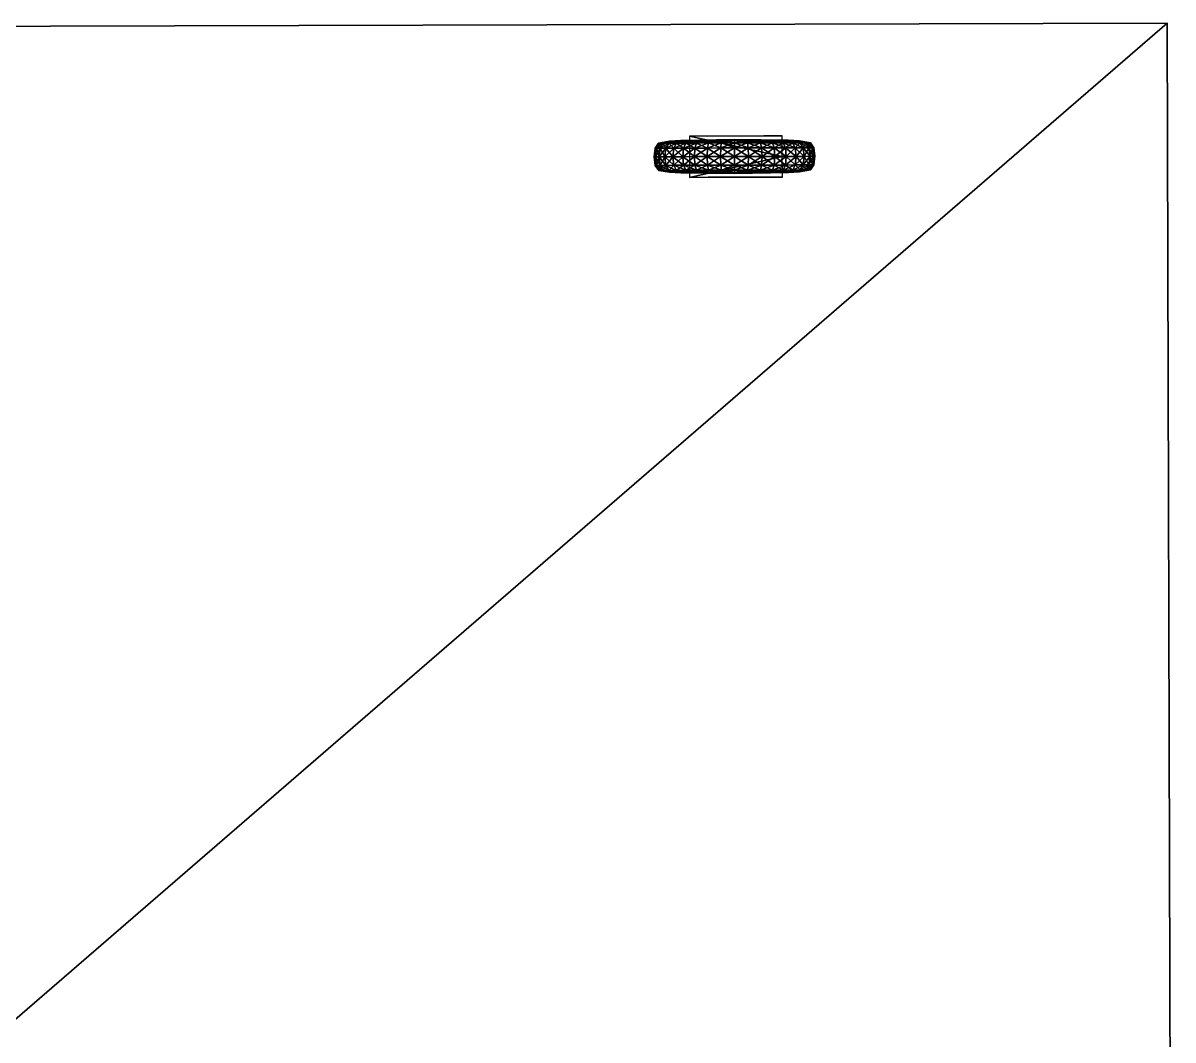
# Model space of a CAD drawing. Extents: x -38 to 62, y -5 to 40.
# Drawn here: x 37.26 to 61.65, y 18.48 to 40.05 of the extents above; entities that cross this region are included whole.
import ezdxf

# ---------------------------------------------------------------- set-up
doc = ezdxf.new("R2010")
doc.units = 0
doc.layers.get('0').update_dxf_attribs({"color": 16, "linetype": 'CONTINUOUS'})

msp = doc.modelspace()

# ---------------------------------------------------------------- meshes
at = {"color": 233}
mesh = msp.add_polyface(dxfattribs=at)
corners = [(50.852, 0.365, 1.16), (50.978, 0.365, 0.891), (50.999, 0.183, 0.903), (50.875, 0.182, 1.168), (50.874, 0.548, 1.168), (50.998, 0.548, 0.903), (50.776, 0.365, 1.447), (50.8, 0.182, 1.451), (50.75, 0.365, 1.743), (50.774, 0.182, 1.743), (50.773, 0.548, 1.743), (50.799, 0.548, 1.451), (50.776, 0.365, 2.039), (50.8, 0.182, 2.035), (50.852, 0.365, 2.326), (50.875, 0.182, 2.318), (50.874, 0.548, 2.318), (50.799, 0.548, 2.035), (50.978, 0.365, 2.595), (50.999, 0.183, 2.583), (51.148, 0.366, 2.838), (51.166, 0.549, 2.823), (50.998, 0.548, 2.583), (50.943, 0.076, 2.293), (51.062, 0.076, 2.547), (51.161, 0.039, 2.214), (50.871, 0.076, 2.022), (50.846, 0.076, 1.743), (51.078, 0.039, 1.743), (51.314, 0.026, 1.944), (50.871, 0.076, 1.464), (50.943, 0.076, 1.193), (51.161, 0.039, 1.272), (51.314, 0.026, 1.542), (51.062, 0.076, 0.939), (50.942, 0.655, 1.193), (51.06, 0.655, 0.939), (51.159, 0.693, 1.272), (50.869, 0.654, 1.464), (50.845, 0.654, 1.743), (51.076, 0.693, 1.743), (51.312, 0.707, 1.542), (50.869, 0.654, 2.022), (50.942, 0.655, 2.293), (51.159, 0.693, 2.214), (51.312, 0.707, 1.944), (51.06, 0.655, 2.547), (61.529, 40.049, 4.408), (61.649, -2.95, 4.408), (11.65, -3.09, 4.408), (11.53, 39.91, 4.408), (11.53, 39.91, 6.144), (11.65, -3.09, 6.144), (61.649, -2.95, 6.144)]
mesh.append_faces([[corners[k] for k in face] for face in [(0, 1, 2, 0), (2, 3, 0, 2), (1, 0, 4, 1), (4, 5, 1, 4), (6, 0, 3, 6), (3, 7, 6, 3), (8, 6, 7, 8), (7, 9, 8, 7), (6, 8, 10, 6), (10, 11, 6, 10), (0, 6, 11, 0), (11, 4, 0, 11), (12, 8, 9, 12), (9, 13, 12, 9), (14, 12, 13, 14), (13, 15, 14, 13), (12, 14, 16, 12), (16, 17, 12, 16), (8, 12, 17, 8), (17, 10, 8, 17), (18, 14, 15, 18), (15, 19, 18, 15), (18, 20, 21, 18), (14, 18, 22, 14), (22, 16, 14, 22), (23, 24, 19, 23), (19, 15, 23, 19), (24, 23, 25, 24), (26, 23, 15, 26), (15, 13, 26, 15), (27, 26, 13, 27), (13, 9, 27, 13), (26, 27, 28, 26), (23, 26, 29, 23), (30, 27, 9, 30), (9, 7, 30, 9), (31, 30, 7, 31), (7, 3, 31, 7), (30, 31, 32, 30), (27, 30, 33, 27), (34, 31, 3, 34), (3, 2, 34, 3), (35, 36, 5, 35), (5, 4, 35, 5), (36, 35, 37, 36), (38, 35, 4, 38), (4, 11, 38, 4), (39, 38, 11, 39), (11, 10, 39, 11), (38, 39, 40, 38), (35, 38, 41, 35), (42, 39, 10, 42), (10, 17, 42, 10), (43, 42, 17, 43), (17, 16, 43, 17), (42, 43, 44, 42), (39, 42, 45, 39), (46, 43, 16, 46), (16, 22, 46, 16), (47, 48, 49, 47), (49, 50, 47, 49), (51, 52, 53, 51), (48, 53, 52, 48), (52, 49, 48, 52)]], dxfattribs={"vtx2": -1, "vtx3": -1, "color": 233})
mesh = msp.add_polyface(dxfattribs=at)
corners = [(50.875, 37.213, 0.891), (51.045, 37.213, 0.648), (51.064, 37.031, 0.663), (50.75, 37.213, 1.16), (50.896, 37.03, 0.903), (50.773, 37.03, 1.168), (50.772, 37.395, 1.168), (50.895, 37.396, 0.903), (50.673, 37.212, 1.447), (50.697, 37.03, 1.451), (50.647, 37.212, 1.743), (50.671, 37.03, 1.743), (50.67, 37.395, 1.743), (50.696, 37.395, 1.451), (50.673, 37.212, 2.039), (50.697, 37.03, 2.035), (50.75, 37.213, 2.326), (50.773, 37.03, 2.318), (50.772, 37.395, 2.318), (50.696, 37.395, 2.035), (50.875, 37.213, 2.595), (50.896, 37.03, 2.583), (51.045, 37.213, 2.838), (51.063, 37.396, 2.823), (50.895, 37.396, 2.583), (50.84, 36.924, 2.293), (50.959, 36.924, 2.547), (51.058, 36.886, 2.214), (50.768, 36.923, 2.022), (50.743, 36.923, 1.743), (50.975, 36.886, 1.743), (51.211, 36.873, 1.944), (50.768, 36.923, 1.464), (50.84, 36.924, 1.193), (51.058, 36.886, 1.272), (51.211, 36.873, 1.542), (50.959, 36.924, 0.939), (50.839, 37.502, 1.193), (50.957, 37.502, 0.939), (51.056, 37.541, 1.272), (50.766, 37.502, 1.464), (50.742, 37.502, 1.743), (50.973, 37.54, 1.743), (51.209, 37.554, 1.542), (50.766, 37.502, 2.022), (50.839, 37.502, 2.293), (51.056, 37.541, 2.214), (51.209, 37.554, 1.944), (50.957, 37.502, 2.547), (11.53, 39.91, 4.408), (11.53, 39.91, 6.144), (61.529, 40.049, 6.144), (61.529, 40.049, 4.408), (61.649, -2.95, 6.144)]
mesh.append_faces([[corners[k] for k in face] for face in [(0, 1, 2, 0), (3, 0, 4, 3), (4, 5, 3, 4), (0, 3, 6, 0), (6, 7, 0, 6), (1, 0, 7, 1), (8, 3, 5, 8), (5, 9, 8, 5), (10, 8, 9, 10), (9, 11, 10, 9), (8, 10, 12, 8), (12, 13, 8, 12), (3, 8, 13, 3), (13, 6, 3, 13), (14, 10, 11, 14), (11, 15, 14, 11), (16, 14, 15, 16), (15, 17, 16, 15), (14, 16, 18, 14), (18, 19, 14, 18), (10, 14, 19, 10), (19, 12, 10, 19), (20, 16, 17, 20), (17, 21, 20, 17), (20, 22, 23, 20), (16, 20, 24, 16), (24, 18, 16, 24), (25, 26, 21, 25), (21, 17, 25, 21), (26, 25, 27, 26), (28, 25, 17, 28), (17, 15, 28, 17), (29, 28, 15, 29), (15, 11, 29, 15), (28, 29, 30, 28), (25, 28, 31, 25), (32, 29, 11, 32), (11, 9, 32, 11), (33, 32, 9, 33), (9, 5, 33, 9), (32, 33, 34, 32), (29, 32, 35, 29), (36, 33, 5, 36), (5, 4, 36, 5), (37, 38, 7, 37), (7, 6, 37, 7), (38, 37, 39, 38), (40, 37, 6, 40), (6, 13, 40, 6), (41, 40, 13, 41), (13, 12, 41, 13), (40, 41, 42, 40), (37, 40, 43, 37), (44, 41, 12, 44), (12, 19, 44, 12), (45, 44, 19, 45), (19, 18, 45, 19), (44, 45, 46, 44), (41, 44, 47, 41), (48, 45, 18, 48), (18, 24, 48, 18), (49, 50, 51, 49), (51, 52, 49, 51), (53, 51, 50, 53)]], dxfattribs={"vtx2": -1, "vtx3": -1, "color": 233})
mesh = msp.add_polyface(dxfattribs=at)
corners = [(52.352, 36.86, 1.743), (53.493, 36.88, 1.944), (53.646, 36.894, 2.214), (53.355, 36.879, 2.322), (53.096, 36.879, 2.63), (53.407, 36.893, 2.628), (53.04, 36.892, 2.935), (52.748, 36.878, 2.831), (52.352, 36.877, 2.901), (52.591, 36.891, 3.099), (52.748, 36.878, 0.655), (52.352, 36.877, 0.585), (52.591, 36.891, 0.387), (53.04, 36.892, 0.551), (53.096, 36.879, 0.856), (53.355, 36.879, 1.164), (53.407, 36.893, 0.858), (53.646, 36.894, 1.272), (53.493, 36.88, 1.542), (53.729, 36.894, 1.743), (53.936, 36.932, 1.464), (53.96, 36.932, 1.743), (53.863, 36.932, 1.193), (53.936, 36.932, 2.022), (53.863, 36.932, 2.293), (53.744, 36.932, 2.547), (53.584, 36.931, 2.777), (53.385, 36.931, 2.975), (53.156, 36.93, 3.136), (52.631, 36.929, 3.327), (52.902, 36.929, 3.254), (52.926, 37.036, 3.322), (52.352, 36.928, 3.351), (52.643, 37.035, 3.398), (52.631, 36.929, 0.159), (52.352, 36.928, 0.135), (52.351, 37.034, 0.063), (52.902, 36.929, 0.232), (52.643, 37.035, 0.088), (53.156, 36.93, 0.35), (52.926, 37.036, 0.164), (53.385, 36.931, 0.511), (53.584, 36.931, 0.709), (53.744, 36.932, 0.939), (51.79, 36.777, 2.001), (52.972, 36.781, 2.001), (53.365, 36.782, 4.299), (51.397, 36.776, 4.299), (53.363, 37.219, 4.299), (61.649, -2.95, 4.408), (61.529, 40.049, 4.408), (61.529, 40.049, 6.144), (61.649, -2.95, 6.144)]
mesh.append_faces([[corners[k] for k in face] for face in [(0, 1, 2, 0), (2, 3, 0, 2), (4, 0, 3, 4), (3, 5, 4, 3), (0, 4, 6, 0), (6, 7, 0, 6), (8, 0, 7, 8), (7, 9, 8, 7), (10, 0, 11, 10), (11, 12, 10, 11), (0, 10, 13, 0), (13, 14, 0, 13), (15, 0, 14, 15), (14, 16, 15, 14), (0, 15, 17, 0), (17, 18, 0, 17), (1, 0, 18, 1), (18, 19, 1, 18), (20, 21, 19, 20), (19, 18, 20, 19), (22, 20, 18, 22), (18, 17, 22, 18), (23, 24, 2, 23), (2, 1, 23, 2), (21, 23, 1, 21), (1, 19, 21, 1), (25, 26, 5, 25), (5, 3, 25, 5), (24, 25, 3, 24), (3, 2, 24, 3), (27, 28, 6, 27), (6, 4, 27, 6), (26, 27, 4, 26), (4, 5, 26, 4), (29, 30, 31, 29), (30, 29, 9, 30), (9, 7, 30, 9), (28, 30, 7, 28), (7, 6, 28, 7), (32, 29, 33, 32), (29, 32, 8, 29), (8, 9, 29, 8), (34, 35, 36, 34), (35, 34, 12, 35), (12, 11, 35, 12), (37, 34, 38, 37), (39, 37, 40, 39), (37, 39, 13, 37), (13, 10, 37, 13), (34, 37, 10, 34), (10, 12, 34, 10), (41, 42, 16, 41), (16, 14, 41, 16), (39, 41, 14, 39), (14, 13, 39, 14), (43, 22, 17, 43), (17, 15, 43, 17), (42, 43, 15, 42), (15, 16, 42, 15), (44, 45, 46, 44), (46, 47, 44, 46), (47, 46, 48, 47), (49, 50, 51, 49), (51, 52, 49, 51)]], dxfattribs={"vtx2": -1, "vtx3": -1, "color": 233})
mesh = msp.add_polyface(dxfattribs=at)
corners = [(51.499, 37.215, 0.267), (51.768, 37.215, 0.142), (51.777, 37.033, 0.164), (51.511, 37.032, 0.288), (51.51, 37.397, 0.288), (51.776, 37.398, 0.164), (51.272, 37.031, 0.456), (51.256, 37.214, 0.438), (51.27, 37.397, 0.456), (51.272, 37.031, 3.03), (51.511, 37.032, 3.198), (51.499, 37.215, 3.219), (51.51, 37.397, 3.198), (51.27, 37.397, 3.03), (51.256, 37.214, 3.048), (51.768, 37.215, 3.344), (51.777, 37.033, 3.322), (51.776, 37.398, 3.322), (51.956, 36.875, 2.831), (51.663, 36.888, 2.935), (51.607, 36.875, 2.63), (51.297, 36.887, 2.628), (51.349, 36.874, 2.322), (52.352, 36.86, 1.743), (51.211, 36.873, 1.944), (50.975, 36.886, 1.743), (51.349, 36.874, 1.164), (51.211, 36.873, 1.542), (51.297, 36.887, 0.858), (51.607, 36.875, 0.856), (51.663, 36.888, 0.551), (51.956, 36.875, 0.655), (51.662, 37.542, 0.551), (51.605, 37.556, 0.856), (52.35, 37.575, 1.743), (51.347, 37.555, 1.164), (51.295, 37.541, 0.858), (51.056, 37.541, 1.272), (51.209, 37.554, 1.542), (51.209, 37.554, 1.944), (51.056, 37.541, 2.214), (51.347, 37.555, 2.322), (51.605, 37.556, 2.63), (51.295, 37.541, 2.628), (51.548, 36.926, 3.136), (51.802, 36.926, 3.254), (51.318, 36.925, 2.975), (51.548, 36.926, 0.35), (51.318, 36.925, 0.511), (51.12, 36.924, 0.709), (51.802, 36.926, 0.232), (51.546, 37.504, 0.35), (51.8, 37.505, 0.232), (51.954, 37.556, 0.655), (51.316, 37.503, 0.511), (51.546, 37.504, 3.136), (51.316, 37.503, 2.975), (51.662, 37.542, 2.935), (51.118, 37.503, 2.777), (51.8, 37.505, 3.254), (51.954, 37.556, 2.831)]
mesh.append_faces([[corners[k] for k in face] for face in [(0, 1, 2, 0), (2, 3, 0, 2), (1, 0, 4, 1), (4, 5, 1, 4), (3, 6, 7, 3), (8, 4, 0, 8), (9, 10, 11, 9), (12, 13, 14, 12), (15, 11, 10, 15), (10, 16, 15, 10), (11, 15, 17, 11), (17, 12, 11, 17), (18, 19, 20, 18), (21, 22, 23, 21), (24, 23, 22, 24), (23, 24, 25, 23), (26, 23, 27, 26), (23, 26, 28, 23), (28, 29, 23, 28), (29, 30, 31, 29), (32, 33, 34, 32), (35, 34, 33, 35), (33, 36, 35, 33), (34, 35, 37, 34), (37, 38, 34, 37), (39, 34, 38, 39), (34, 39, 40, 34), (40, 41, 34, 40), (42, 34, 41, 42), (41, 43, 42, 41), (44, 45, 16, 44), (16, 10, 44, 16), (45, 44, 19, 45), (19, 18, 45, 19), (46, 44, 10, 46), (10, 9, 46, 10), (44, 46, 20, 44), (20, 19, 44, 20), (47, 48, 6, 47), (6, 3, 47, 6), (48, 47, 30, 48), (30, 29, 48, 30), (29, 28, 49, 29), (50, 47, 3, 50), (3, 2, 50, 3), (47, 50, 31, 47), (31, 30, 47, 31), (51, 52, 5, 51), (5, 4, 51, 5), (52, 51, 32, 52), (32, 53, 52, 32), (54, 51, 4, 54), (4, 8, 54, 4), (51, 54, 33, 51), (33, 32, 51, 33), (55, 56, 13, 55), (13, 12, 55, 13), (56, 55, 57, 56), (57, 42, 56, 57), (42, 43, 58, 42), (59, 55, 12, 59), (12, 17, 59, 12), (55, 59, 60, 55), (60, 57, 55, 60)]], dxfattribs={"vtx2": -1, "vtx3": -1, "color": 233})
mesh = msp.add_polyface(dxfattribs=at)
corners = [(52.351, 37.217, 0.039), (52.055, 37.216, 0.065), (52.059, 37.399, 0.088), (52.35, 37.4, 0.063), (51.768, 37.215, 0.142), (51.776, 37.398, 0.164), (51.768, 37.215, 3.344), (52.055, 37.216, 3.421), (52.059, 37.399, 3.398), (51.776, 37.398, 3.322), (52.351, 37.217, 3.447), (52.35, 37.4, 3.423), (51.954, 37.556, 0.655), (52.35, 37.575, 1.743), (52.35, 37.558, 0.585), (52.111, 37.544, 0.387), (51.662, 37.542, 0.551), (51.605, 37.556, 2.63), (51.662, 37.542, 2.935), (51.954, 37.556, 2.831), (52.35, 37.558, 2.901), (52.111, 37.544, 3.099), (52.071, 37.506, 0.159), (52.35, 37.506, 0.135), (51.8, 37.505, 0.232), (52.071, 37.506, 3.327), (51.8, 37.505, 3.254), (52.35, 37.506, 3.351), (51.787, 37.652, 2.001), (51.395, 37.651, 4.299), (53.362, 37.657, 4.299), (51.396, 37.214, 4.299), (53.363, 37.219, 4.299)]
mesh.append_faces([[corners[k] for k in face] for face in [(0, 1, 2, 0), (2, 3, 0, 2), (1, 4, 5, 1), (5, 2, 1, 5), (6, 7, 8, 6), (8, 9, 6, 8), (7, 10, 11, 7), (11, 8, 7, 11), (12, 13, 14, 12), (14, 15, 12, 14), (13, 12, 16, 13), (13, 17, 18, 13), (18, 19, 13, 18), (20, 13, 19, 20), (19, 21, 20, 19), (22, 23, 3, 22), (3, 2, 22, 3), (23, 22, 15, 23), (15, 14, 23, 15), (24, 22, 2, 24), (2, 5, 24, 2), (22, 24, 12, 22), (12, 15, 22, 12), (25, 26, 9, 25), (9, 8, 25, 9), (26, 25, 21, 26), (21, 19, 26, 21), (27, 25, 8, 27), (8, 11, 27, 8), (25, 27, 20, 25), (20, 21, 25, 20), (28, 29, 30, 28), (29, 31, 32, 29)]], dxfattribs={"vtx2": -1, "vtx3": -1, "color": 233})
mesh = msp.add_polyface(dxfattribs=at)
corners = [(53.191, 37.402, 0.288), (53.43, 37.403, 0.456), (53.446, 37.22, 0.438), (53.203, 37.219, 0.267), (52.934, 37.219, 0.142), (52.925, 37.401, 0.164), (52.934, 37.219, 3.344), (53.203, 37.219, 3.219), (53.191, 37.402, 3.198), (52.925, 37.401, 3.322), (53.446, 37.22, 3.048), (53.43, 37.403, 3.03), (52.35, 37.575, 1.743), (53.491, 37.561, 1.944), (53.727, 37.548, 1.743), (53.353, 37.56, 1.164), (53.491, 37.561, 1.542), (53.405, 37.547, 0.858), (53.094, 37.56, 0.856), (53.038, 37.546, 0.551), (52.746, 37.559, 0.655), (52.746, 37.559, 2.831), (53.038, 37.546, 2.935), (53.094, 37.56, 2.63), (53.405, 37.547, 2.628), (53.353, 37.56, 2.322), (53.154, 37.509, 0.35), (53.384, 37.509, 0.511), (53.582, 37.51, 0.709), (52.9, 37.508, 0.232), (53.154, 37.509, 3.136), (52.9, 37.508, 3.254), (53.384, 37.509, 2.975), (53.362, 37.657, 4.299), (52.97, 37.656, 2.001), (51.787, 37.652, 2.001), (53.363, 37.219, 4.299), (51.395, 37.651, 4.299)]
mesh.append_faces([[corners[k] for k in face] for face in [(0, 1, 2, 0), (3, 4, 5, 3), (5, 0, 3, 5), (6, 7, 8, 6), (8, 9, 6, 8), (7, 10, 11, 7), (11, 8, 7, 11), (12, 13, 14, 12), (15, 12, 16, 15), (17, 18, 12, 17), (18, 19, 20, 18), (21, 22, 23, 21), (24, 25, 12, 24), (13, 12, 25, 13), (26, 27, 1, 26), (1, 0, 26, 1), (27, 26, 19, 27), (19, 18, 27, 19), (18, 17, 28, 18), (29, 26, 0, 29), (0, 5, 29, 0), (26, 29, 20, 26), (20, 19, 26, 20), (30, 31, 9, 30), (9, 8, 30, 9), (31, 30, 22, 31), (22, 21, 31, 22), (32, 30, 8, 32), (8, 11, 32, 8), (30, 32, 23, 30), (23, 22, 30, 23), (33, 34, 35, 33), (36, 33, 37, 36)]], dxfattribs={"vtx2": -1, "vtx3": -1, "color": 233})
mesh = msp.add_polyface(dxfattribs=at)
corners = [(52.934, 37.219, 0.142), (52.647, 37.218, 0.065), (52.642, 37.401, 0.088), (52.925, 37.401, 0.164), (52.351, 37.217, 0.039), (52.35, 37.4, 0.063), (52.351, 37.217, 3.447), (52.647, 37.218, 3.421), (52.642, 37.401, 3.398), (52.35, 37.4, 3.423), (52.934, 37.219, 3.344), (52.925, 37.401, 3.322), (52.35, 37.575, 1.743), (53.353, 37.56, 1.164), (53.405, 37.547, 0.858), (52.746, 37.559, 0.655), (53.094, 37.56, 0.856), (52.589, 37.545, 0.387), (52.35, 37.558, 0.585), (52.35, 37.558, 2.901), (52.589, 37.545, 3.099), (52.746, 37.559, 2.831), (53.094, 37.56, 2.63), (53.405, 37.547, 2.628), (52.629, 37.507, 0.159), (52.9, 37.508, 0.232), (52.35, 37.506, 0.135), (52.629, 37.507, 3.327), (52.35, 37.506, 3.351), (52.9, 37.508, 3.254)]
mesh.append_faces([[corners[k] for k in face] for face in [(0, 1, 2, 0), (2, 3, 0, 2), (1, 4, 5, 1), (5, 2, 1, 5), (6, 7, 8, 6), (8, 9, 6, 8), (7, 10, 11, 7), (11, 8, 7, 11), (12, 13, 14, 12), (15, 12, 16, 15), (12, 15, 17, 12), (17, 18, 12, 17), (12, 19, 20, 12), (20, 21, 12, 20), (22, 12, 21, 22), (12, 22, 23, 12), (24, 25, 3, 24), (3, 2, 24, 3), (25, 24, 17, 25), (17, 15, 25, 17), (26, 24, 2, 26), (2, 5, 26, 2), (24, 26, 18, 24), (18, 17, 24, 18), (27, 28, 9, 27), (9, 8, 27, 9), (28, 27, 20, 28), (20, 19, 28, 20), (29, 27, 8, 29), (8, 11, 29, 8), (27, 29, 21, 27), (21, 20, 27, 21)]], dxfattribs={"vtx2": -1, "vtx3": -1, "color": 233})
mesh = msp.add_polyface(dxfattribs=at)
corners = [(53.638, 37.403, 0.663), (53.805, 37.404, 0.903), (53.827, 37.221, 0.891), (53.446, 37.22, 0.438), (53.203, 37.219, 0.267), (53.191, 37.402, 0.288), (53.656, 37.221, 0.648), (53.43, 37.403, 0.456), (53.446, 37.22, 3.048), (53.656, 37.221, 2.838), (53.638, 37.403, 2.823), (53.43, 37.403, 3.03), (53.805, 37.404, 2.583), (53.727, 37.548, 1.743), (53.491, 37.561, 1.542), (52.35, 37.575, 1.743), (53.644, 37.548, 1.272), (53.353, 37.56, 1.164), (53.353, 37.56, 2.322), (53.644, 37.548, 2.214), (53.491, 37.561, 1.944), (53.934, 37.511, 1.464), (53.959, 37.511, 1.743), (53.582, 37.51, 0.709), (53.743, 37.51, 0.939), (53.405, 37.547, 0.858), (53.862, 37.511, 1.193), (53.384, 37.509, 0.511), (53.094, 37.56, 0.856), (53.582, 37.51, 2.777), (53.384, 37.509, 2.975), (53.405, 37.547, 2.628), (53.094, 37.56, 2.63), (53.743, 37.51, 2.547), (53.934, 37.511, 2.022), (53.862, 37.511, 2.293)]
mesh.append_faces([[corners[k] for k in face] for face in [(0, 1, 2, 0), (3, 4, 5, 3), (6, 3, 7, 6), (7, 0, 6, 7), (8, 9, 10, 8), (10, 11, 8, 10), (12, 10, 9, 12), (13, 14, 15, 13), (14, 16, 17, 14), (18, 19, 20, 18), (16, 14, 21, 16), (14, 13, 22, 14), (23, 24, 1, 23), (1, 0, 23, 1), (24, 23, 25, 24), (25, 17, 24, 25), (26, 24, 17, 26), (17, 16, 26, 17), (27, 23, 0, 27), (0, 7, 27, 0), (23, 27, 28, 23), (29, 30, 11, 29), (11, 10, 29, 11), (30, 29, 31, 30), (31, 32, 30, 31), (33, 29, 10, 33), (10, 12, 33, 10), (19, 18, 33, 19), (29, 33, 18, 29), (18, 31, 29, 18), (13, 20, 34, 13), (20, 19, 35, 20)]], dxfattribs={"vtx2": -1, "vtx3": -1, "color": 233})
mesh = msp.add_polyface(dxfattribs=at)
corners = [(54.029, 37.222, 1.447), (54.055, 37.222, 1.743), (54.032, 37.039, 1.743), (53.952, 37.222, 1.16), (53.929, 37.404, 1.168), (54.005, 37.404, 1.451), (54.031, 37.405, 1.743), (53.827, 37.221, 0.891), (53.656, 37.221, 0.648), (53.638, 37.403, 0.663), (53.805, 37.404, 0.903), (53.827, 37.221, 2.595), (53.952, 37.222, 2.326), (53.929, 37.404, 2.318), (53.805, 37.404, 2.583), (53.656, 37.221, 2.838), (54.029, 37.222, 2.039), (54.006, 37.039, 2.035), (54.005, 37.404, 2.035), (53.934, 37.511, 1.464), (53.959, 37.511, 1.743), (53.862, 37.511, 1.193), (53.644, 37.548, 1.272), (53.491, 37.561, 1.542), (53.743, 37.51, 0.939), (53.862, 37.511, 2.293), (53.743, 37.51, 2.547), (53.644, 37.548, 2.214), (53.934, 37.511, 2.022), (53.727, 37.548, 1.743), (53.491, 37.561, 1.944)]
mesh.append_faces([[corners[k] for k in face] for face in [(0, 1, 2, 0), (0, 3, 4, 0), (4, 5, 0, 4), (1, 0, 5, 1), (5, 6, 1, 5), (7, 8, 9, 7), (3, 7, 10, 3), (10, 4, 3, 10), (11, 12, 13, 11), (13, 14, 11, 13), (15, 11, 14, 15), (1, 16, 17, 1), (16, 1, 6, 16), (6, 18, 16, 6), (12, 16, 18, 12), (18, 13, 12, 18), (19, 20, 6, 19), (6, 5, 19, 6), (21, 19, 5, 21), (5, 4, 21, 5), (19, 21, 22, 19), (20, 19, 23, 20), (24, 21, 4, 24), (4, 10, 24, 4), (25, 26, 14, 25), (14, 13, 25, 14), (26, 25, 27, 26), (28, 25, 13, 28), (13, 18, 28, 13), (20, 28, 18, 20), (18, 6, 20, 18), (28, 20, 29, 28), (25, 28, 30, 25)]], dxfattribs={"vtx2": -1, "vtx3": -1, "color": 233})
mesh = msp.add_polyface(dxfattribs=at)
corners = [(51.256, 37.214, 0.438), (51.499, 37.215, 0.267), (51.511, 37.032, 0.288), (51.045, 37.213, 0.648), (51.063, 37.396, 0.663), (51.27, 37.397, 0.456), (50.895, 37.396, 0.903), (51.063, 37.396, 2.823), (50.895, 37.396, 2.583), (50.875, 37.213, 2.595), (51.499, 37.215, 3.219), (51.256, 37.214, 3.048), (51.272, 37.031, 3.03), (51.51, 37.397, 3.198), (51.045, 37.213, 2.838), (51.27, 37.397, 3.03), (51.209, 37.554, 1.542), (50.973, 37.54, 1.743), (51.209, 37.554, 1.944), (51.118, 37.503, 0.709), (51.316, 37.503, 0.511), (51.295, 37.541, 0.858), (51.605, 37.556, 0.856), (50.957, 37.502, 0.939), (51.056, 37.541, 1.272), (51.347, 37.555, 1.164), (50.766, 37.502, 1.464), (50.839, 37.502, 1.193), (51.056, 37.541, 2.214), (50.766, 37.502, 2.022), (50.742, 37.502, 1.743), (51.118, 37.503, 2.777), (50.957, 37.502, 2.547), (51.295, 37.541, 2.628), (51.347, 37.555, 2.322), (50.839, 37.502, 2.293), (51.316, 37.503, 2.975), (51.605, 37.556, 2.63)]
mesh.append_faces([[corners[k] for k in face] for face in [(0, 1, 2, 0), (0, 3, 4, 0), (4, 5, 0, 4), (1, 0, 5, 1), (6, 4, 3, 6), (7, 8, 9, 7), (10, 11, 12, 10), (11, 10, 13, 11), (14, 11, 15, 14), (15, 7, 14, 15), (16, 17, 18, 16), (19, 20, 5, 19), (5, 4, 19, 5), (20, 19, 21, 20), (21, 22, 20, 21), (23, 19, 4, 23), (4, 6, 23, 4), (24, 25, 23, 24), (19, 23, 25, 19), (25, 21, 19, 25), (17, 16, 26, 17), (16, 24, 27, 16), (28, 18, 29, 28), (18, 17, 30, 18), (31, 32, 8, 31), (8, 7, 31, 8), (32, 31, 33, 32), (33, 34, 32, 33), (35, 32, 34, 35), (34, 28, 35, 34), (36, 31, 7, 36), (7, 15, 36, 7), (31, 36, 37, 31)]], dxfattribs={"vtx2": -1, "vtx3": -1, "color": 233})
mesh = msp.add_polyface(dxfattribs=at)
corners = [(51.045, 37.213, 0.648), (51.256, 37.214, 0.438), (51.272, 37.031, 0.456), (51.064, 37.031, 0.663), (50.896, 37.03, 0.903), (50.875, 37.213, 0.891), (51.045, 37.213, 2.838), (50.875, 37.213, 2.595), (50.896, 37.03, 2.583), (51.064, 37.031, 2.823), (51.256, 37.214, 3.048), (51.272, 37.031, 3.03), (51.349, 36.874, 2.322), (51.058, 36.886, 2.214), (51.211, 36.873, 1.944), (50.975, 36.886, 1.743), (51.211, 36.873, 1.542), (52.352, 36.86, 1.743), (51.058, 36.886, 1.272), (51.349, 36.874, 1.164), (51.12, 36.924, 2.777), (51.318, 36.925, 2.975), (51.297, 36.887, 2.628), (51.607, 36.875, 2.63), (50.959, 36.924, 2.547), (50.768, 36.923, 2.022), (50.84, 36.924, 2.293), (50.768, 36.923, 1.464), (50.743, 36.923, 1.743), (51.12, 36.924, 0.709), (50.959, 36.924, 0.939), (51.297, 36.887, 0.858), (50.84, 36.924, 1.193), (51.318, 36.925, 0.511), (51.607, 36.875, 0.856)]
mesh.append_faces([[corners[k] for k in face] for face in [(0, 1, 2, 0), (2, 3, 0, 2), (3, 4, 5, 3), (6, 7, 8, 6), (8, 9, 6, 8), (10, 6, 9, 10), (9, 11, 10, 9), (12, 13, 14, 12), (15, 16, 17, 15), (16, 18, 19, 16), (20, 21, 11, 20), (11, 9, 20, 11), (21, 20, 22, 21), (22, 23, 21, 22), (24, 20, 9, 24), (9, 8, 24, 9), (13, 12, 24, 13), (20, 24, 12, 20), (12, 22, 20, 12), (15, 14, 25, 15), (14, 13, 26, 14), (18, 16, 27, 18), (16, 15, 28, 16), (29, 30, 4, 29), (4, 3, 29, 4), (30, 29, 31, 30), (31, 19, 30, 31), (32, 30, 19, 32), (19, 18, 32, 19), (33, 29, 3, 33), (3, 2, 33, 3), (29, 33, 34, 29)]], dxfattribs={"vtx2": -1, "vtx3": -1, "color": 233})
mesh = msp.add_polyface(dxfattribs=at)
corners = [(52.055, 37.216, 0.065), (52.351, 37.217, 0.039), (52.351, 37.034, 0.063), (52.06, 37.034, 0.088), (51.768, 37.215, 0.142), (51.777, 37.033, 0.164), (52.055, 37.216, 3.421), (51.768, 37.215, 3.344), (51.777, 37.033, 3.322), (52.06, 37.034, 3.398), (52.351, 37.217, 3.447), (52.351, 37.034, 3.423), (52.352, 36.86, 1.743), (52.352, 36.877, 2.901), (52.113, 36.889, 3.099), (51.956, 36.875, 2.831), (51.607, 36.875, 2.63), (51.297, 36.887, 2.628), (51.956, 36.875, 0.655), (51.607, 36.875, 0.856), (52.113, 36.889, 0.387), (52.352, 36.877, 0.585), (52.072, 36.927, 3.327), (52.352, 36.928, 3.351), (51.802, 36.926, 3.254), (52.072, 36.927, 0.159), (51.802, 36.926, 0.232), (52.352, 36.928, 0.135), (53.363, 37.219, 4.299), (51.396, 37.214, 4.299), (51.397, 36.776, 4.299)]
mesh.append_faces([[corners[k] for k in face] for face in [(0, 1, 2, 0), (2, 3, 0, 2), (4, 0, 3, 4), (3, 5, 4, 3), (6, 7, 8, 6), (8, 9, 6, 8), (10, 6, 9, 10), (9, 11, 10, 9), (12, 13, 14, 12), (14, 15, 12, 14), (16, 12, 15, 16), (12, 16, 17, 12), (18, 12, 19, 18), (12, 18, 20, 12), (20, 21, 12, 20), (22, 23, 11, 22), (11, 9, 22, 11), (23, 22, 14, 23), (14, 13, 23, 14), (24, 22, 9, 24), (9, 8, 24, 9), (22, 24, 15, 22), (15, 14, 22, 15), (25, 26, 5, 25), (5, 3, 25, 5), (26, 25, 20, 26), (20, 18, 26, 20), (27, 25, 3, 27), (3, 2, 27, 3), (25, 27, 21, 25), (21, 20, 25, 21), (28, 29, 30, 28)]], dxfattribs={"vtx2": -1, "vtx3": -1, "color": 233})
mesh = msp.add_polyface(dxfattribs=at)
corners = [(53.639, 37.038, 0.663), (53.431, 37.037, 0.456), (53.446, 37.22, 0.438), (53.203, 37.219, 0.267), (53.192, 37.037, 0.288), (52.934, 37.219, 0.142), (52.926, 37.036, 0.164), (52.647, 37.218, 0.065), (52.643, 37.035, 0.088), (52.351, 37.217, 0.039), (52.351, 37.034, 0.063), (52.647, 37.218, 3.421), (52.351, 37.217, 3.447), (52.351, 37.034, 3.423), (52.643, 37.035, 3.398), (52.934, 37.219, 3.344), (52.926, 37.036, 3.322), (53.203, 37.219, 3.219), (53.192, 37.037, 3.198), (53.446, 37.22, 3.048), (53.431, 37.037, 3.03), (53.385, 36.931, 2.975), (53.584, 36.931, 2.777), (53.639, 37.038, 2.823), (53.156, 36.93, 3.136), (52.902, 36.929, 3.254), (52.631, 36.929, 3.327), (52.352, 36.928, 3.351), (52.631, 36.929, 0.159), (52.902, 36.929, 0.232), (53.156, 36.93, 0.35), (53.385, 36.931, 0.511), (53.584, 36.931, 0.709)]
mesh.append_faces([[corners[k] for k in face] for face in [(0, 1, 2, 0), (3, 2, 1, 3), (1, 4, 3, 1), (5, 3, 4, 5), (4, 6, 5, 4), (7, 5, 6, 7), (6, 8, 7, 6), (9, 7, 8, 9), (8, 10, 9, 8), (11, 12, 13, 11), (13, 14, 11, 13), (15, 11, 14, 15), (14, 16, 15, 14), (17, 15, 16, 17), (16, 18, 17, 16), (19, 17, 18, 19), (18, 20, 19, 18), (21, 22, 23, 21), (23, 20, 21, 23), (24, 21, 20, 24), (20, 18, 24, 20), (25, 24, 18, 25), (18, 16, 25, 18), (16, 14, 26, 16), (14, 13, 27, 14), (10, 8, 28, 10), (8, 6, 29, 8), (6, 4, 30, 6), (31, 30, 4, 31), (4, 1, 31, 4), (32, 31, 1, 32), (1, 0, 32, 1)]], dxfattribs={"vtx2": -1, "vtx3": -1, "color": 233})
mesh = msp.add_polyface(dxfattribs=at)
corners = [(54.032, 37.039, 1.743), (54.006, 37.039, 1.451), (54.029, 37.222, 1.447), (53.952, 37.222, 1.16), (53.93, 37.039, 1.168), (53.827, 37.221, 0.891), (53.806, 37.038, 0.903), (53.656, 37.221, 0.648), (53.639, 37.038, 0.663), (53.446, 37.22, 0.438), (53.656, 37.221, 2.838), (53.446, 37.22, 3.048), (53.431, 37.037, 3.03), (53.639, 37.038, 2.823), (53.827, 37.221, 2.595), (53.806, 37.038, 2.583), (53.952, 37.222, 2.326), (53.93, 37.039, 2.318), (54.029, 37.222, 2.039), (54.006, 37.039, 2.035), (54.055, 37.222, 1.743), (53.936, 36.932, 1.464), (53.863, 36.932, 1.193), (53.96, 36.932, 1.743), (53.936, 36.932, 2.022), (53.863, 36.932, 2.293), (53.744, 36.932, 2.547), (53.584, 36.931, 2.777), (53.744, 36.932, 0.939), (53.584, 36.931, 0.709)]
mesh.append_faces([[corners[k] for k in face] for face in [(0, 1, 2, 0), (3, 2, 1, 3), (1, 4, 3, 1), (5, 3, 4, 5), (4, 6, 5, 4), (7, 5, 6, 7), (6, 8, 7, 6), (9, 7, 8, 9), (10, 11, 12, 10), (12, 13, 10, 12), (14, 10, 13, 14), (13, 15, 14, 13), (16, 14, 15, 16), (15, 17, 16, 15), (18, 16, 17, 18), (17, 19, 18, 17), (19, 0, 20, 19), (21, 22, 4, 21), (4, 1, 21, 4), (23, 21, 1, 23), (1, 0, 23, 1), (24, 23, 0, 24), (0, 19, 24, 0), (25, 24, 19, 25), (19, 17, 25, 19), (26, 25, 17, 26), (17, 15, 26, 17), (27, 26, 15, 27), (15, 13, 27, 15), (28, 29, 8, 28), (8, 6, 28, 8), (22, 28, 6, 22), (6, 4, 22, 6)]], dxfattribs={"vtx2": -1, "vtx3": -1, "color": 233})

doc.saveas('drawing.dxf')
